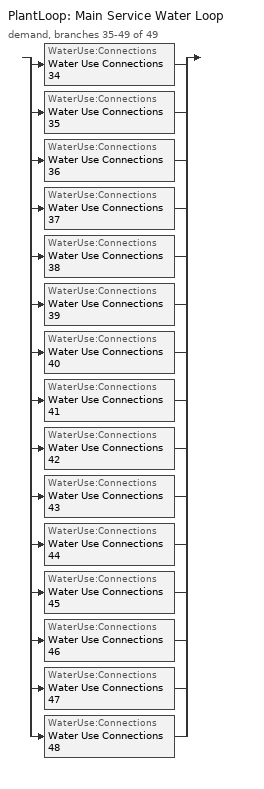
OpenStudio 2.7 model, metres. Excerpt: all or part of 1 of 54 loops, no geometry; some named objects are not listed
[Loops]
PlantLoop 'Main Service Water Loop'
 demand, branches 35-49 of 49: split
  | WaterUse:Connections 'Water Use Connections 34'
  | WaterUse:Connections 'Water Use Connections 35'
  | WaterUse:Connections 'Water Use Connections 36'
  | WaterUse:Connections 'Water Use Connections 37'
  | WaterUse:Connections 'Water Use Connections 38'
  | WaterUse:Connections 'Water Use Connections 39'
  | WaterUse:Connections 'Water Use Connections 40'
  | WaterUse:Connections 'Water Use Connections 41'
  | WaterUse:Connections 'Water Use Connections 42'
  | WaterUse:Connections 'Water Use Connections 43'
  | WaterUse:Connections 'Water Use Connections 44'
  | WaterUse:Connections 'Water Use Connections 45'
  | WaterUse:Connections 'Water Use Connections 46'
  | WaterUse:Connections 'Water Use Connections 47'
  | WaterUse:Connections 'Water Use Connections 48'
[WaterUse:Connections]
Name | Water Use Equipment Name 1
Water Use Connections 34 | PatRoom7_Mult10_Flr_4 Service Water Use 0.01gpm
Water Use Connections 35 | PatRoom8_Flr_3 Service Water Use 0.01gpm
Water Use Connections 36 | PatRoom8_Flr_4 Service Water Use 0.01gpm
Water Use Connections 37 | PhysTherapy_Flr_3 Service Water Use 0.06gpm
Water Use Connections 38 | Radiology_Flr_4 Service Water Use 0.19gpm
Water Use Connections 39 | ICU_Flr_2 Service Water Use 0.01gpm
Water Use Connections 40 | Basement Service Water Use 2.87gpm
Water Use Connections 41 | Lab_Flr_3 Service Water Use 0.15gpm
Water Use Connections 42 | Lab_Flr_4 Service Water Use 0.2gpm
Water Use Connections 43 | Lobby_Records_Flr_1 Service Water Use 0.57gpm
Water Use Connections 44 | Office1_Flr_5 Service Water Use 0.01gpm
Water Use Connections 45 | Office1_Mult4_Flr_1 Service Water Use 0.01gpm
Water Use Connections 46 | Office2_Mult5_Flr_5 Service Water Use 0.01gpm
Water Use Connections 47 | Office3_Flr_5 Service Water Use 0.01gpm
Water Use Connections 48 | Office4_Mult6_Flr_5 Service Water Use 0.01gpm
[WaterUse:Equipment:Definition] Sensible Fraction Schedule=Fraction Sensible - 0.2; Latent Fraction Schedule=Fraction Latent - 0.05
Name | Peak Flow Rate {m3/s} | Target Temperature Schedule
PatRoom7_Mult10_Flr_4 Service Water Use Def 0.01gpm | 4.89176e-07 | Mixed Water At Faucet Temp - 140F 33
PatRoom8_Flr_3 Service Water Use Def 0.01gpm | 6.74665e-07 | Mixed Water At Faucet Temp - 140F 34
PatRoom8_Flr_4 Service Water Use Def 0.01gpm | 6.74665e-07 | Mixed Water At Faucet Temp - 140F 35
PhysTherapy_Flr_3 Service Water Use Def 0.06gpm | 3.72274e-06 | Mixed Water At Faucet Temp - 140F 36
Radiology_Flr_4 Service Water Use Def 0.19gpm | 1.18066e-05 | Mixed Water At Faucet Temp - 140F 37
ICU_Flr_2 Service Water Use Def 0.01gpm | 6.74665e-07 | Mixed Water At Faucet Temp - 140F 38
Basement Service Water Use Def 2.87gpm | 0.000181035 | Mixed Water At Faucet Temp - 140F 39
Lab_Flr_3 Service Water Use Def 0.15gpm | 9.22205e-06 | Mixed Water At Faucet Temp - 140F 40
Lab_Flr_4 Service Water Use Def 0.2gpm | 1.28186e-05 | Mixed Water At Faucet Temp - 140F 41
Lobby_Records_Flr_1 Service Water Use Def 0.57gpm | 3.57004e-05 | Mixed Water At Faucet Temp - 140F 42
Office1_Flr_5 Service Water Use Def 0.01gpm | 3.37554e-07 | Mixed Water At Faucet Temp - 140F 43
Office1_Mult4_Flr_1 Service Water Use Def 0.01gpm | 3.37333e-07 | Mixed Water At Faucet Temp - 140F 44
Office2_Mult5_Flr_5 Service Water Use Def 0.01gpm | 6.91487e-07 | Mixed Water At Faucet Temp - 140F 45
Office3_Flr_5 Service Water Use Def 0.01gpm | 6.74665e-07 | Mixed Water At Faucet Temp - 140F 46
Office4_Mult6_Flr_5 Service Water Use Def 0.01gpm | 3.37333e-07 | Mixed Water At Faucet Temp - 140F 47
[WaterUse:Equipment]
Name | Water Use Equipment Definition | Space | Flow Rate Fraction Schedule
PatRoom7_Mult10_Flr_4 Service Water Use 0.01gpm | PatRoom7_Mult10_Flr_4 Service Water Use Def 0.01gpm | PatRoom7_Mult10_Flr_4 | NECB-H-Service Water Heating
PatRoom8_Flr_3 Service Water Use 0.01gpm | PatRoom8_Flr_3 Service Water Use Def 0.01gpm | PatRoom8_Flr_3 | NECB-H-Service Water Heating
PatRoom8_Flr_4 Service Water Use 0.01gpm | PatRoom8_Flr_4 Service Water Use Def 0.01gpm | PatRoom8_Flr_4 | NECB-H-Service Water Heating
PhysTherapy_Flr_3 Service Water Use 0.06gpm | PhysTherapy_Flr_3 Service Water Use Def 0.06gpm | PhysTherapy_Flr_3 | NECB-C-Service Water Heating
Radiology_Flr_4 Service Water Use 0.19gpm | Radiology_Flr_4 Service Water Use Def 0.19gpm | Radiology_Flr_4 | NECB-H-Service Water Heating
ICU_Flr_2 Service Water Use 0.01gpm | ICU_Flr_2 Service Water Use Def 0.01gpm | ICU_Flr_2 | NECB-H-Service Water Heating
Basement Service Water Use 2.87gpm | Basement Service Water Use Def 2.87gpm | Basement | NECB-A-Service Water Heating
Lab_Flr_3 Service Water Use 0.15gpm | Lab_Flr_3 Service Water Use Def 0.15gpm | Lab_Flr_3 | NECB-A-Service Water Heating
Lab_Flr_4 Service Water Use 0.2gpm | Lab_Flr_4 Service Water Use Def 0.2gpm | Lab_Flr_4 | NECB-A-Service Water Heating
Lobby_Records_Flr_1 Service Water Use 0.57gpm | Lobby_Records_Flr_1 Service Water Use Def 0.57gpm | Lobby_Records_Flr_1 | NECB-A-Service Water Heating
Office1_Flr_5 Service Water Use 0.01gpm | Office1_Flr_5 Service Water Use Def 0.01gpm | Office1_Flr_5 | NECB-A-Service Water Heating
Office1_Mult4_Flr_1 Service Water Use 0.01gpm | Office1_Mult4_Flr_1 Service Water Use Def 0.01gpm | Office1_Mult4_Flr_1 | NECB-A-Service Water Heating
Office2_Mult5_Flr_5 Service Water Use 0.01gpm | Office2_Mult5_Flr_5 Service Water Use Def 0.01gpm | Office2_Mult5_Flr_5 | NECB-A-Service Water Heating
Office3_Flr_5 Service Water Use 0.01gpm | Office3_Flr_5 Service Water Use Def 0.01gpm | Office3_Flr_5 | NECB-A-Service Water Heating
Office4_Mult6_Flr_5 Service Water Use 0.01gpm | Office4_Mult6_Flr_5 Service Water Use Def 0.01gpm | Office4_Mult6_Flr_5 | NECB-A-Service Water Heating
[Schedule:Ruleset]
Name | Default Day Schedule
Fraction Sensible - 0.2 | Fraction Sensible - 0.2 Default
Fraction Latent - 0.05 | Fraction Latent - 0.05 Default
NECB-H-Service Water Heating | NECB-H-Service Water Heating Default
Mixed Water At Faucet Temp - 140F 33 | Mixed Water At Faucet Temp - 140F Default 33
Mixed Water At Faucet Temp - 140F 34 | Mixed Water At Faucet Temp - 140F Default 34
Mixed Water At Faucet Temp - 140F 35 | Mixed Water At Faucet Temp - 140F Default 35
Mixed Water At Faucet Temp - 140F 36 | Mixed Water At Faucet Temp - 140F Default 36
NECB-C-Service Water Heating | NECB-C-Service Water Heating Default
Mixed Water At Faucet Temp - 140F 37 | Mixed Water At Faucet Temp - 140F Default 37
Mixed Water At Faucet Temp - 140F 38 | Mixed Water At Faucet Temp - 140F Default 38
Mixed Water At Faucet Temp - 140F 39 | Mixed Water At Faucet Temp - 140F Default 39
NECB-A-Service Water Heating | NECB-A-Service Water Heating Default
Mixed Water At Faucet Temp - 140F 40 | Mixed Water At Faucet Temp - 140F Default 40
Mixed Water At Faucet Temp - 140F 41 | Mixed Water At Faucet Temp - 140F Default 41
Mixed Water At Faucet Temp - 140F 42 | Mixed Water At Faucet Temp - 140F Default 42
Mixed Water At Faucet Temp - 140F 43 | Mixed Water At Faucet Temp - 140F Default 43
Mixed Water At Faucet Temp - 140F 44 | Mixed Water At Faucet Temp - 140F Default 44
Mixed Water At Faucet Temp - 140F 45 | Mixed Water At Faucet Temp - 140F Default 45
Mixed Water At Faucet Temp - 140F 46 | Mixed Water At Faucet Temp - 140F Default 46
Mixed Water At Faucet Temp - 140F 47 | Mixed Water At Faucet Temp - 140F Default 47
[Schedule:Day]
Fraction Sensible - 0.2 Default: 24, 0, 0.2
Fraction Latent - 0.05 Default; NECB-A-Service Water Heating Sat Day; NECB-A-Service Water Heating Sun|Hol Day: 24, 0, 0.05
NECB-H-Service Water Heating Default; NECB-H-Service Water Heating Default|Wkdy Day; NECB-H-Service Water Heating Sat Day; NECB-H-Service Water Heating Sun|Hol Day: 24, 0, 0.9
Mixed Water At Faucet Temp - 140F Default 33; Mixed Water At Faucet Temp - 140F Default 34; Mixed Water At Faucet Temp - 140F Default 35; Mixed Water At Faucet Temp - 140F Default 36; Mixed Water At Faucet Temp - 140F Default 37; Mixed Water At Faucet Temp - 140F Default 38; Mixed Water At Faucet Temp - 140F Default 39; Mixed Water At Faucet Temp - 140F Default 40; Mixed Water At Faucet Temp - 140F Default 41; Mixed Water At Faucet Temp - 140F Default 42; Mixed Water At Faucet Temp - 140F Default 43; Mixed Water At Faucet Temp - 140F Default 44; Mixed Water At Faucet Temp - 140F Default 45; Mixed Water At Faucet Temp - 140F Default 46; Mixed Water At Faucet Temp - 140F Default 47: 24, 0, 60
NECB-C-Service Water Heating Default; NECB-C-Service Water Heating Default|Wkdy Day: 8, 0, 0.05, 9, 0, 0.1, 10, 0, 0.2, 11, 0, 0.3, 12, 0, 0.4, 16, 0, 0.8, 17, 0, 0.6, 18, 0, 0.4, 19, 0, 0.3, 21, 0, 0.2, 24, 0, 0.05
NECB-C-Service Water Heating Sat Day: 8, 0, 0.05, 9, 0, 0.1, 10, 0, 0.2, 11, 0, 0.3, 12, 0, 0.5, 16, 0, 0.9, 17, 0, 0.7, 18, 0, 0.5, 19, 0, 0.3, 21, 0, 0.2, 24, 0, 0.05
NECB-C-Service Water Heating Sun|Hol Day: 10, 0, 0.05, 11, 0, 0.1, 12, 0, 0.2, 13, 0, 0.4, 15, 0, 0.8, 16, 0, 0.6, 17, 0, 0.4, 18, 0, 0.3, 19, 0, 0.2, 24, 0, 0.05
NECB-A-Service Water Heating Default; NECB-A-Service Water Heating Default|Wkdy Day: 7, 0, 0.05, 8, 0, 0.1, 10, 0, 0.5, 16, 0, 0.9, 17, 0, 0.7, 18, 0, 0.5, 19, 0, 0.3, 22, 0, 0.2, 24, 0, 0.05
[Schedule:Rule] Date Specification Type=DateRange; Start Month=1; Start Day=1; End Month=12; End Day=31
Name | Schedule Ruleset | Rule Order | Day Schedule | Apply Monday | Apply Tuesday | Apply Wednesday | Apply Thursday | Apply Friday | Apply Saturday | Apply Sunday
Schedule Rule 65 | NECB-H-Service Water Heating | 2 | NECB-H-Service Water Heating Default|Wkdy Day | Yes | Yes | Yes | Yes | Yes
Schedule Rule 66 | NECB-H-Service Water Heating | 1 | NECB-H-Service Water Heating Sat Day |  |  |  |  |  | Yes
Schedule Rule 67 | NECB-H-Service Water Heating | 0 | NECB-H-Service Water Heating Sun|Hol Day |  |  |  |  |  |  | Yes
Schedule Rule 68 | NECB-C-Service Water Heating | 2 | NECB-C-Service Water Heating Default|Wkdy Day | Yes | Yes | Yes | Yes | Yes
Schedule Rule 69 | NECB-C-Service Water Heating | 1 | NECB-C-Service Water Heating Sat Day |  |  |  |  |  | Yes
Schedule Rule 70 | NECB-C-Service Water Heating | 0 | NECB-C-Service Water Heating Sun|Hol Day |  |  |  |  |  |  | Yes
Schedule Rule 71 | NECB-A-Service Water Heating | 2 | NECB-A-Service Water Heating Default|Wkdy Day | Yes | Yes | Yes | Yes | Yes
Schedule Rule 72 | NECB-A-Service Water Heating | 1 | NECB-A-Service Water Heating Sat Day |  |  |  |  |  | Yes
Schedule Rule 73 | NECB-A-Service Water Heating | 0 | NECB-A-Service Water Heating Sun|Hol Day |  |  |  |  |  |  | Yes
